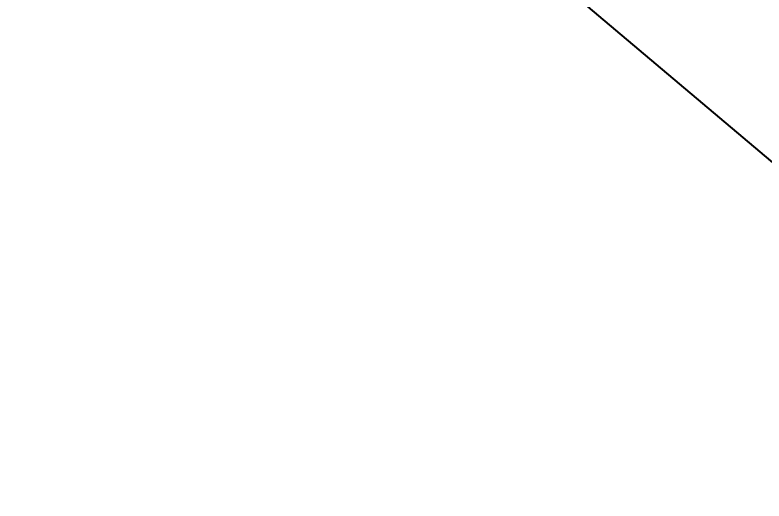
# Model space of a CAD drawing. Extents: x 383425 to 391668, y 6055101 to 6059545.
# Drawn here: x 387897.629 to 387898.421, y 6058008.843 to 6058009.358 of the extents above; entities that cross this region are included whole.
import ezdxf

# ---------------------------------------------------------------- set-up
doc = ezdxf.new("R2010")
doc.units = 0
doc.header["$LTSCALE"] = 5
doc.header["$PDMODE"] = 35
doc.header["$PDSIZE"] = 20
doc.layers.get('Defpoints').update_dxf_attribs({"color": 9})
doc.layers.add('F-AR-T', color=190, linetype='Continuous', lineweight=9)
doc.layers.add('P-PROPOSED', color=10, linetype='Continuous')
doc.styles.add('80CG', font='ARIALN.TTF', dxfattribs={"height": 10})
doc.dimstyles.new('Compass 5 000', dxfattribs={"dimscale": 5, "dimtxt": 9, "dimasz": 2, "dimexe": 0.2, "dimexo": 0.0625, "dimgap": 0.5, "dimtad": 0, "dimtih": 1, "dimtoh": 1, "dimzin": 0, "dimdsep": 46, "dimtxsty": '80CG', "dimcen": 0.1, "dimse1": 1, "dimse2": 1, "dimclrd": 256, "dimclrt": 256, "dimaunit": 1, "dimadec": 4, "dimazin": 0, "dimtfac": 0.06, "dimtofl": 0, "dimtmove": 0, "dimatfit": 1, "dimfxl": 0.2, "dimtolj": 1, "dimtzin": 0, "dimlwd": -1, "dimarcsym": 0})

# ---------------------------------------------------------------- blocks, each defined once
blk = doc.blocks.new('*D51')
at = {"layer": 'Defpoints', "color": 0, "transparency": 16777216}
for p in [(387882.82961, 6058061.14999), (387891.88465, 6058053.56762), (387873.27864, 6058049.744)]:
    blk.add_point(p, dxfattribs=at)
at = {"layer": 'F-AR-T', "transparency": 16777216}
for p, q in [((387898.30471, 6058061.23462), (387904.72477, 6058068.90161)), ((387875.91362, 6058034.49464), (387838.23813, 6057989.50165)), ((387838.23813, 6057989.50165), (387828.23813, 6057989.50165))]:
    blk.add_line(p, q, dxfattribs=at)
for points in [[(387897.02688, 6058062.30463), (387899.58254, 6058060.16461), (387891.88465, 6058053.56762)], [(387874.63579, 6058035.56465), (387877.19145, 6058033.42463), (387882.33368, 6058042.16163)]]:
    blk.add_solid(points, dxfattribs=at)
at = {"layer": 'F-AR-T', "transparency": 16777216, "insert": (387789.15218, 6057989.50165), "char_height": 10, "attachment_point": 5, "style": '80CG'}
blk.add_mtext('\\A1;CNRL\\P15.00 P/L R/W\\PPLA 140220', dxfattribs=at)

msp = doc.modelspace()

# ---------------------------------------------------------------- linework, layer by layer
at = {"layer": 'P-PROPOSED'}
msp.add_lwpolyline([(387116.61557, 6058661.04684), (387339.73093, 6058481.53592), (387443.28067, 6058390.17924), (387535.70051, 6058311.86334), (387656.65071, 6058211.77687), (387873.91832, 6058029.92989), (388090.5476, 6057846.7337), (388105.13535, 6057836.73191), (388289.39738, 6057681.91049)], dxfattribs=at)

# ---------------------------------------------------------------- dimensions: what is measured, and where the dimension line sits
at = {"layer": 'F-AR-T'}
dim = msp.add_linear_dim(base=(387891.88465, 6058053.56762), p1=(387873.27864, 6058049.744), p2=(387882.82961, 6058061.14999), angle=50.05841, text='CNRL\\P15.00 P/L R/W\\PPLA 140220', dimstyle='Compass 5 000', dxfattribs=at)
dim.commit()
dim.dimension.update_dxf_attribs({"geometry": '*D51', "text_midpoint": (387789.15218, 6057989.50165), "dimtype": 161})

doc.saveas('drawing.dxf')
